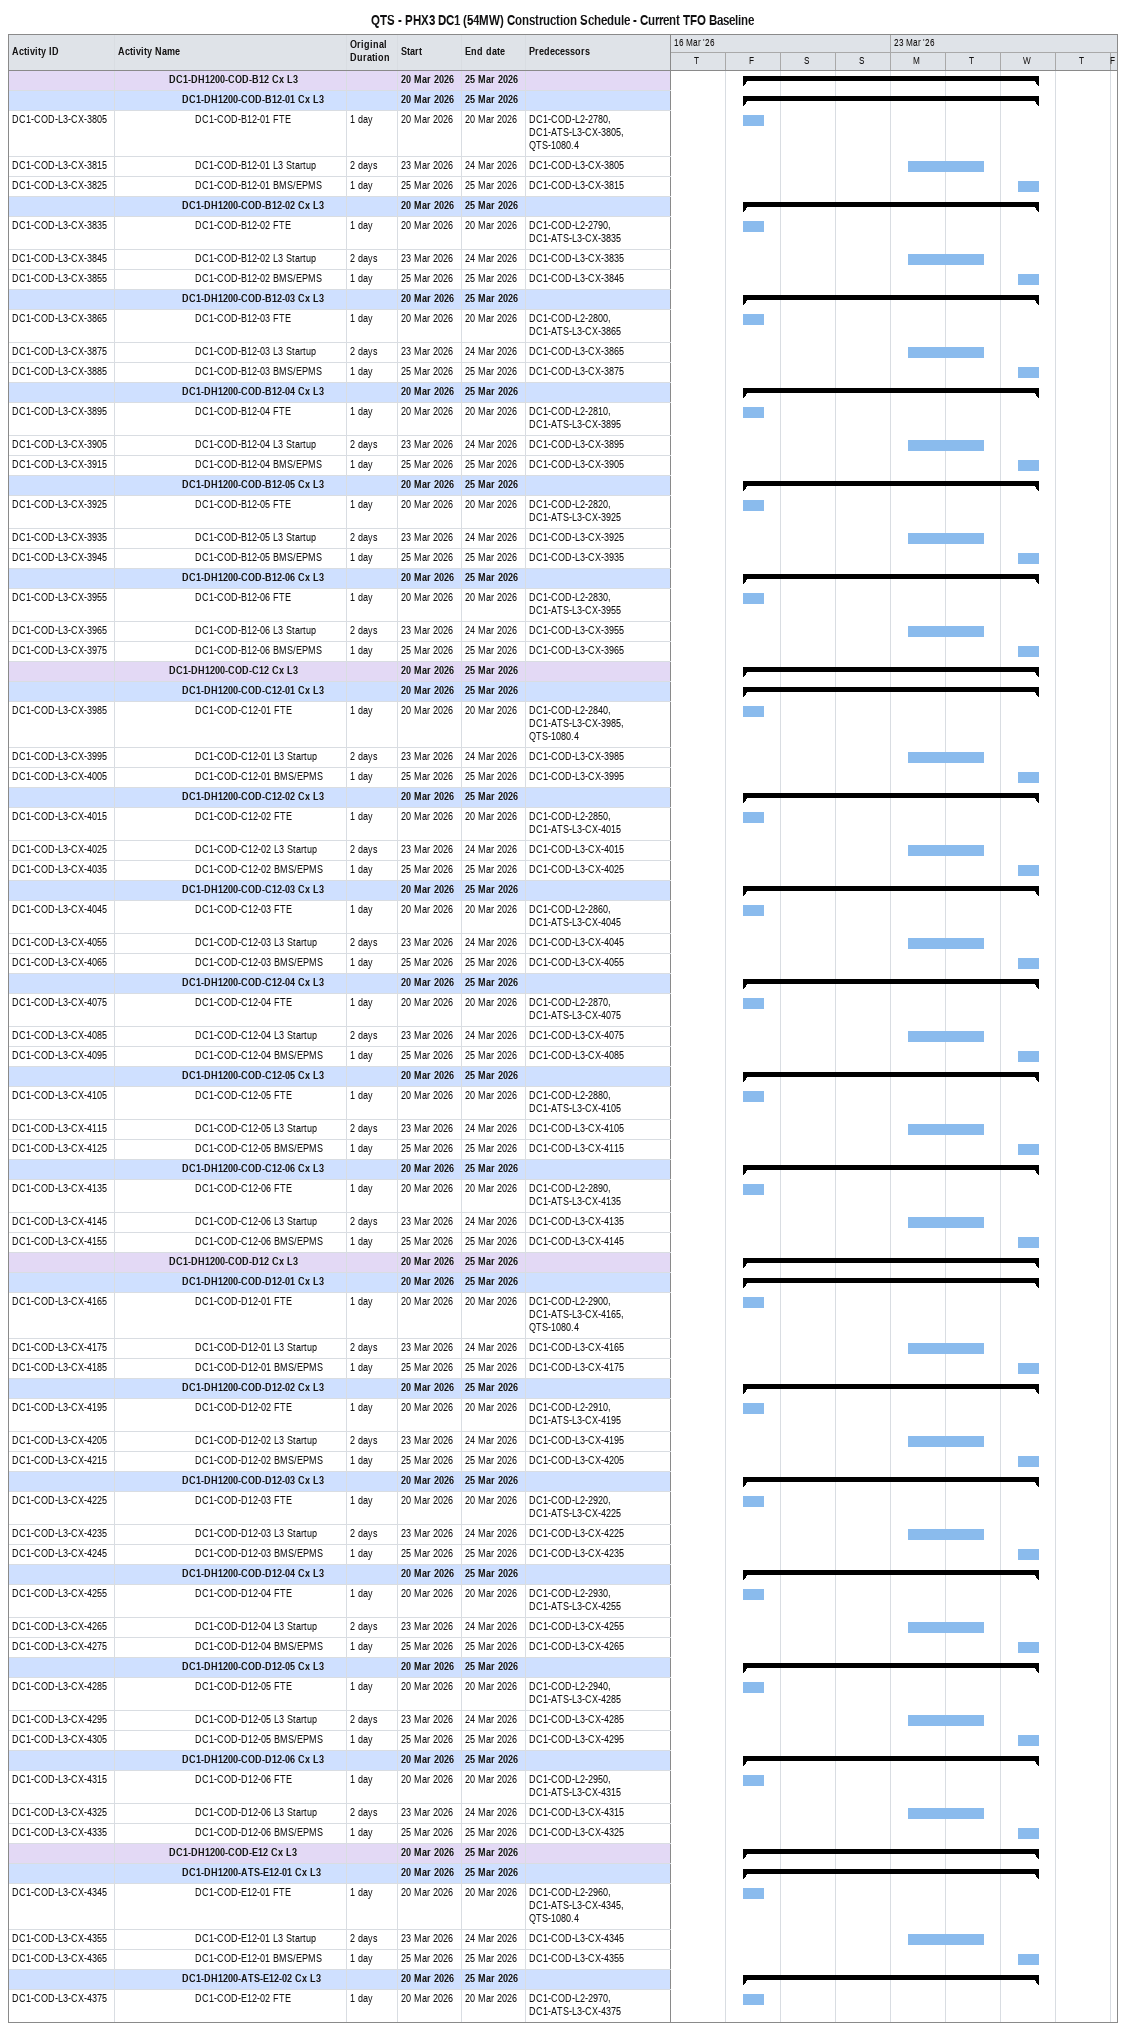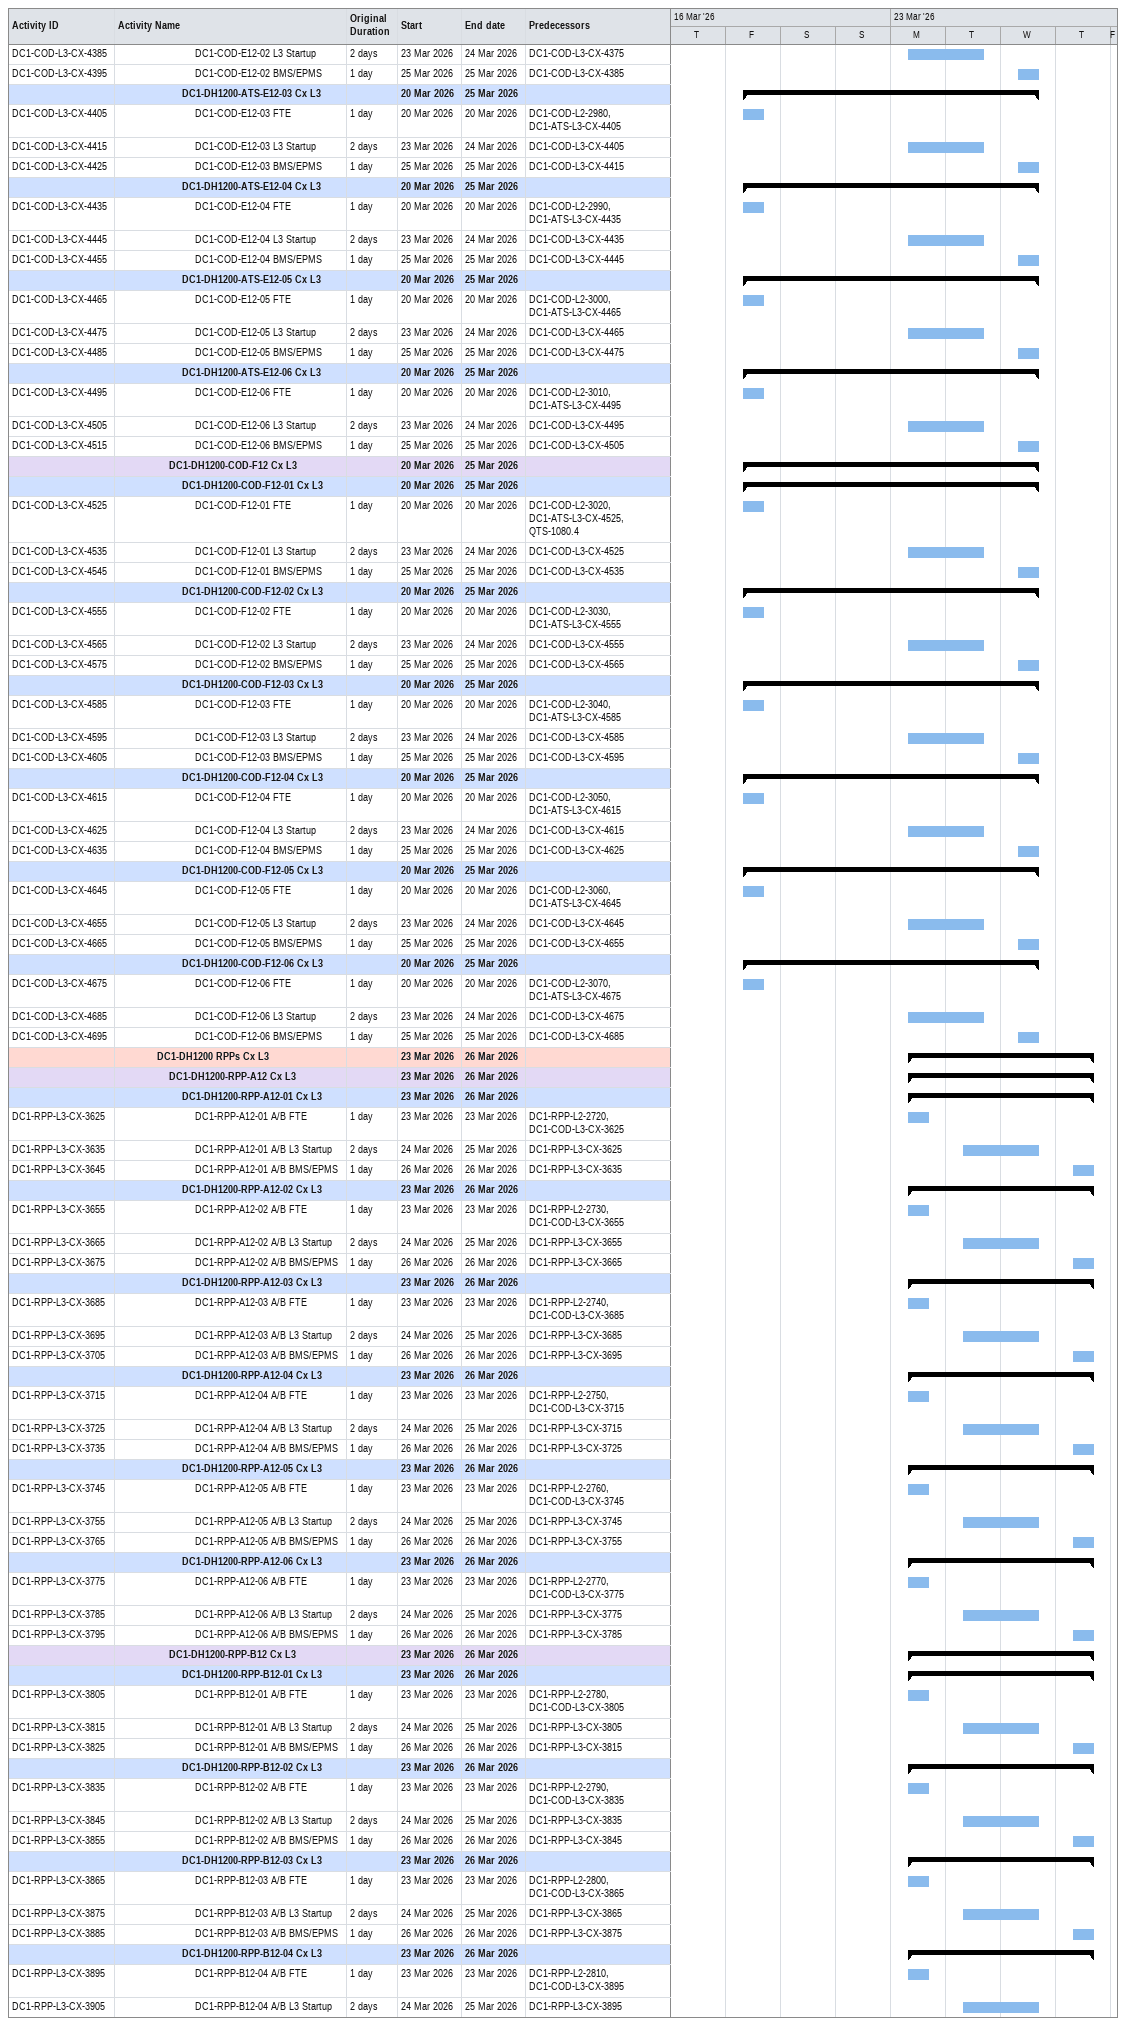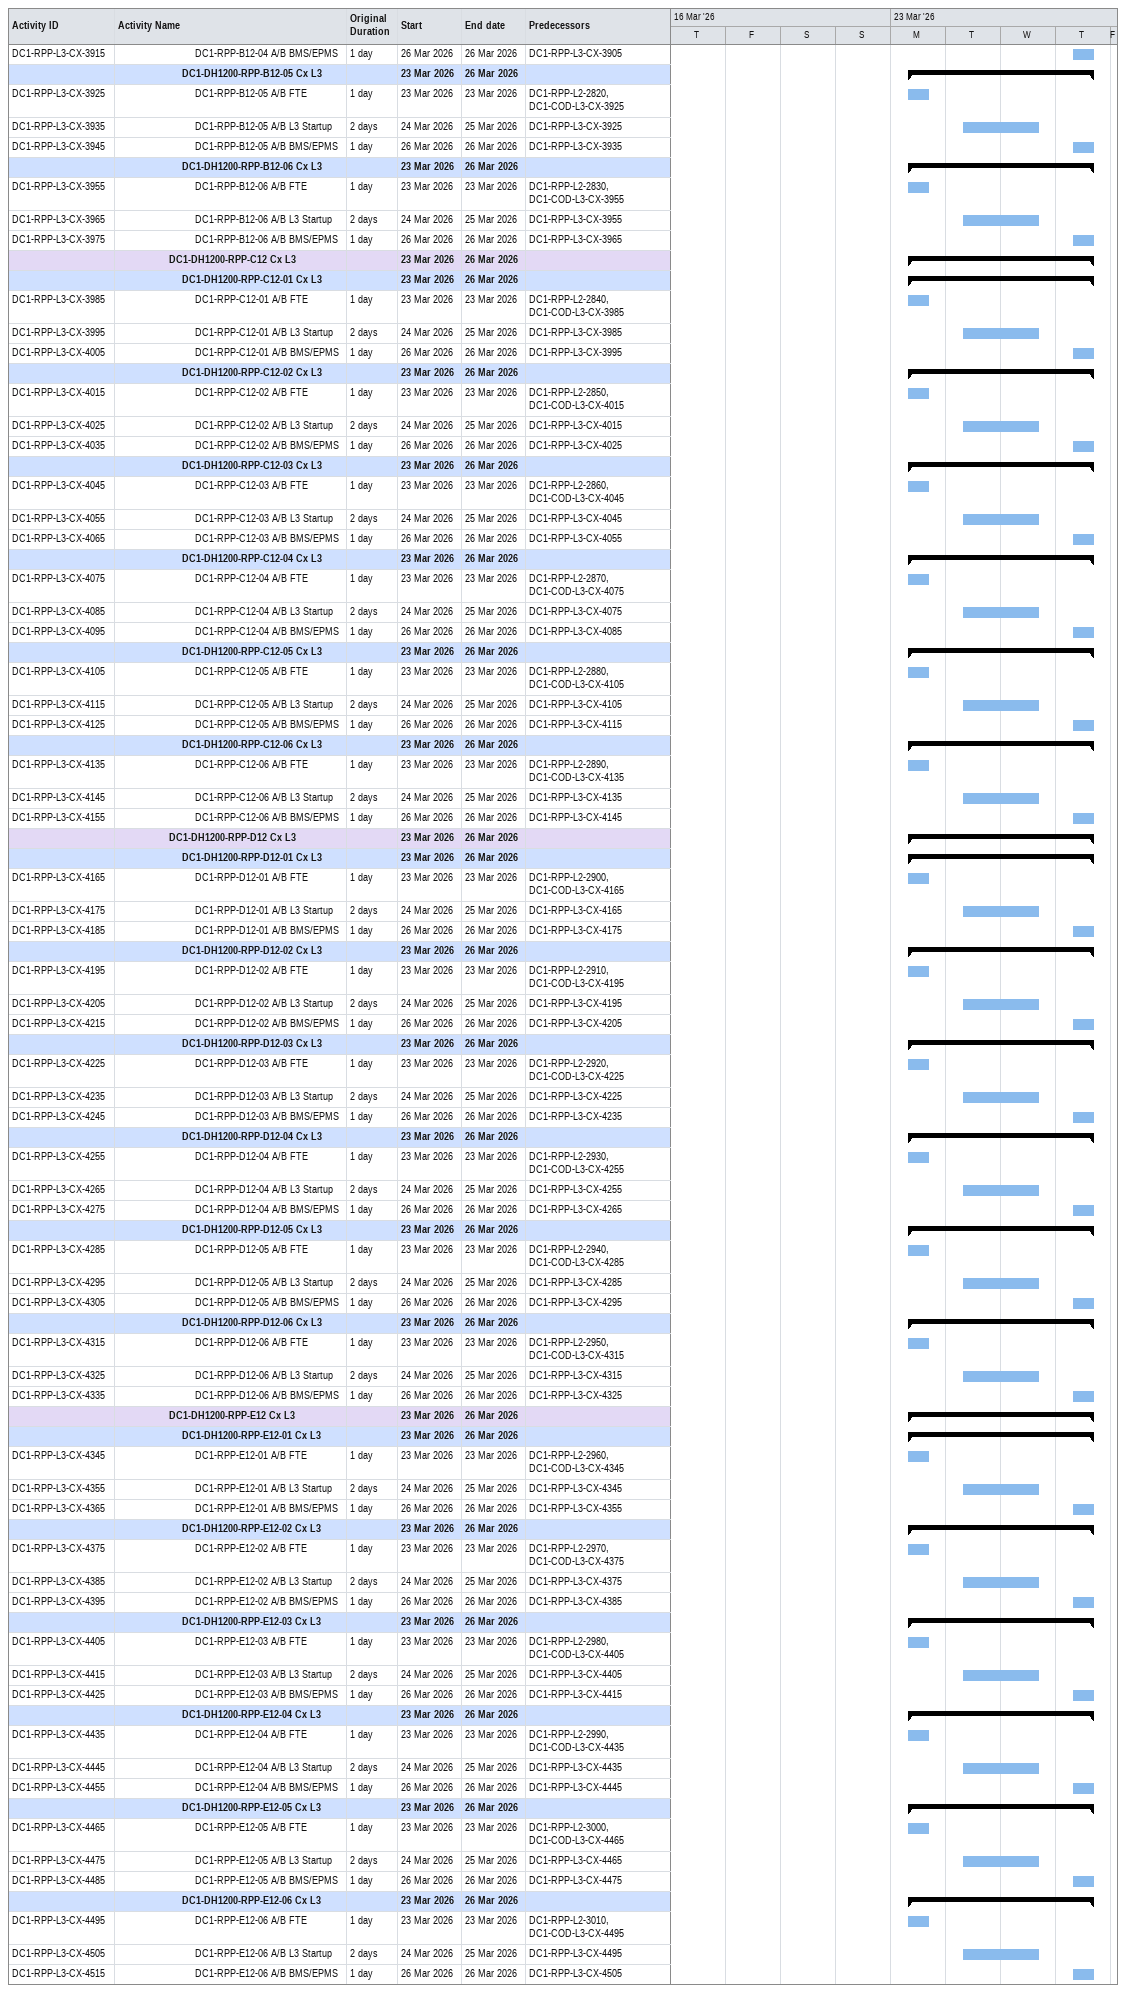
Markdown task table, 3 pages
QTS - PHX3 DC1 (54MW) Construction Schedule - Current TFO Baseline

| ID | Level | Task | Original duration | Start | Finish | Predecessors |
|---|---|---|---|---|---|---|
|  | 5 | **DC1-DH1200-COD-B12 Cx L3** |  | 2026-03-20 | 2026-03-25 |  |
|  | 6 | **DC1-DH1200-COD-B12-01 Cx L3** |  | 2026-03-20 | 2026-03-25 |  |
| DC1-COD-L3-CX-3805 | 7 | DC1-COD-B12-01 FTE | 1d | 2026-03-20 | 2026-03-20 | DC1-COD-L2-2780, DC1-ATS-L3-CX-3805, QTS-1080.4 |
| DC1-COD-L3-CX-3815 | 7 | DC1-COD-B12-01 L3 Startup | 2d | 2026-03-23 | 2026-03-24 | DC1-COD-L3-CX-3805 |
| DC1-COD-L3-CX-3825 | 7 | DC1-COD-B12-01 BMS/EPMS | 1d | 2026-03-25 | 2026-03-25 | DC1-COD-L3-CX-3815 |
|  | 6 | **DC1-DH1200-COD-B12-02 Cx L3** |  | 2026-03-20 | 2026-03-25 |  |
| DC1-COD-L3-CX-3835 | 7 | DC1-COD-B12-02 FTE | 1d | 2026-03-20 | 2026-03-20 | DC1-COD-L2-2790, DC1-ATS-L3-CX-3835 |
| DC1-COD-L3-CX-3845 | 7 | DC1-COD-B12-02 L3 Startup | 2d | 2026-03-23 | 2026-03-24 | DC1-COD-L3-CX-3835 |
| DC1-COD-L3-CX-3855 | 7 | DC1-COD-B12-02 BMS/EPMS | 1d | 2026-03-25 | 2026-03-25 | DC1-COD-L3-CX-3845 |
|  | 6 | **DC1-DH1200-COD-B12-03 Cx L3** |  | 2026-03-20 | 2026-03-25 |  |
| DC1-COD-L3-CX-3865 | 7 | DC1-COD-B12-03 FTE | 1d | 2026-03-20 | 2026-03-20 | DC1-COD-L2-2800, DC1-ATS-L3-CX-3865 |
| DC1-COD-L3-CX-3875 | 7 | DC1-COD-B12-03 L3 Startup | 2d | 2026-03-23 | 2026-03-24 | DC1-COD-L3-CX-3865 |
| DC1-COD-L3-CX-3885 | 7 | DC1-COD-B12-03 BMS/EPMS | 1d | 2026-03-25 | 2026-03-25 | DC1-COD-L3-CX-3875 |
|  | 6 | **DC1-DH1200-COD-B12-04 Cx L3** |  | 2026-03-20 | 2026-03-25 |  |
| DC1-COD-L3-CX-3895 | 7 | DC1-COD-B12-04 FTE | 1d | 2026-03-20 | 2026-03-20 | DC1-COD-L2-2810, DC1-ATS-L3-CX-3895 |
| DC1-COD-L3-CX-3905 | 7 | DC1-COD-B12-04 L3 Startup | 2d | 2026-03-23 | 2026-03-24 | DC1-COD-L3-CX-3895 |
| DC1-COD-L3-CX-3915 | 7 | DC1-COD-B12-04 BMS/EPMS | 1d | 2026-03-25 | 2026-03-25 | DC1-COD-L3-CX-3905 |
|  | 6 | **DC1-DH1200-COD-B12-05 Cx L3** |  | 2026-03-20 | 2026-03-25 |  |
| DC1-COD-L3-CX-3925 | 7 | DC1-COD-B12-05 FTE | 1d | 2026-03-20 | 2026-03-20 | DC1-COD-L2-2820, DC1-ATS-L3-CX-3925 |
| DC1-COD-L3-CX-3935 | 7 | DC1-COD-B12-05 L3 Startup | 2d | 2026-03-23 | 2026-03-24 | DC1-COD-L3-CX-3925 |
| DC1-COD-L3-CX-3945 | 7 | DC1-COD-B12-05 BMS/EPMS | 1d | 2026-03-25 | 2026-03-25 | DC1-COD-L3-CX-3935 |
|  | 6 | **DC1-DH1200-COD-B12-06 Cx L3** |  | 2026-03-20 | 2026-03-25 |  |
| DC1-COD-L3-CX-3955 | 7 | DC1-COD-B12-06 FTE | 1d | 2026-03-20 | 2026-03-20 | DC1-COD-L2-2830, DC1-ATS-L3-CX-3955 |
| DC1-COD-L3-CX-3965 | 7 | DC1-COD-B12-06 L3 Startup | 2d | 2026-03-23 | 2026-03-24 | DC1-COD-L3-CX-3955 |
| DC1-COD-L3-CX-3975 | 7 | DC1-COD-B12-06 BMS/EPMS | 1d | 2026-03-25 | 2026-03-25 | DC1-COD-L3-CX-3965 |
|  | 5 | **DC1-DH1200-COD-C12 Cx L3** |  | 2026-03-20 | 2026-03-25 |  |
|  | 6 | **DC1-DH1200-COD-C12-01 Cx L3** |  | 2026-03-20 | 2026-03-25 |  |
| DC1-COD-L3-CX-3985 | 7 | DC1-COD-C12-01 FTE | 1d | 2026-03-20 | 2026-03-20 | DC1-COD-L2-2840, DC1-ATS-L3-CX-3985, QTS-1080.4 |
| DC1-COD-L3-CX-3995 | 7 | DC1-COD-C12-01 L3 Startup | 2d | 2026-03-23 | 2026-03-24 | DC1-COD-L3-CX-3985 |
| DC1-COD-L3-CX-4005 | 7 | DC1-COD-C12-01 BMS/EPMS | 1d | 2026-03-25 | 2026-03-25 | DC1-COD-L3-CX-3995 |
|  | 6 | **DC1-DH1200-COD-C12-02 Cx L3** |  | 2026-03-20 | 2026-03-25 |  |
| DC1-COD-L3-CX-4015 | 7 | DC1-COD-C12-02 FTE | 1d | 2026-03-20 | 2026-03-20 | DC1-COD-L2-2850, DC1-ATS-L3-CX-4015 |
| DC1-COD-L3-CX-4025 | 7 | DC1-COD-C12-02 L3 Startup | 2d | 2026-03-23 | 2026-03-24 | DC1-COD-L3-CX-4015 |
| DC1-COD-L3-CX-4035 | 7 | DC1-COD-C12-02 BMS/EPMS | 1d | 2026-03-25 | 2026-03-25 | DC1-COD-L3-CX-4025 |
|  | 6 | **DC1-DH1200-COD-C12-03 Cx L3** |  | 2026-03-20 | 2026-03-25 |  |
| DC1-COD-L3-CX-4045 | 7 | DC1-COD-C12-03 FTE | 1d | 2026-03-20 | 2026-03-20 | DC1-COD-L2-2860, DC1-ATS-L3-CX-4045 |
| DC1-COD-L3-CX-4055 | 7 | DC1-COD-C12-03 L3 Startup | 2d | 2026-03-23 | 2026-03-24 | DC1-COD-L3-CX-4045 |
| DC1-COD-L3-CX-4065 | 7 | DC1-COD-C12-03 BMS/EPMS | 1d | 2026-03-25 | 2026-03-25 | DC1-COD-L3-CX-4055 |
|  | 6 | **DC1-DH1200-COD-C12-04 Cx L3** |  | 2026-03-20 | 2026-03-25 |  |
| DC1-COD-L3-CX-4075 | 7 | DC1-COD-C12-04 FTE | 1d | 2026-03-20 | 2026-03-20 | DC1-COD-L2-2870, DC1-ATS-L3-CX-4075 |
| DC1-COD-L3-CX-4085 | 7 | DC1-COD-C12-04 L3 Startup | 2d | 2026-03-23 | 2026-03-24 | DC1-COD-L3-CX-4075 |
| DC1-COD-L3-CX-4095 | 7 | DC1-COD-C12-04 BMS/EPMS | 1d | 2026-03-25 | 2026-03-25 | DC1-COD-L3-CX-4085 |
|  | 6 | **DC1-DH1200-COD-C12-05 Cx L3** |  | 2026-03-20 | 2026-03-25 |  |
| DC1-COD-L3-CX-4105 | 7 | DC1-COD-C12-05 FTE | 1d | 2026-03-20 | 2026-03-20 | DC1-COD-L2-2880, DC1-ATS-L3-CX-4105 |
| DC1-COD-L3-CX-4115 | 7 | DC1-COD-C12-05 L3 Startup | 2d | 2026-03-23 | 2026-03-24 | DC1-COD-L3-CX-4105 |
| DC1-COD-L3-CX-4125 | 7 | DC1-COD-C12-05 BMS/EPMS | 1d | 2026-03-25 | 2026-03-25 | DC1-COD-L3-CX-4115 |
|  | 6 | **DC1-DH1200-COD-C12-06 Cx L3** |  | 2026-03-20 | 2026-03-25 |  |
| DC1-COD-L3-CX-4135 | 7 | DC1-COD-C12-06 FTE | 1d | 2026-03-20 | 2026-03-20 | DC1-COD-L2-2890, DC1-ATS-L3-CX-4135 |
| DC1-COD-L3-CX-4145 | 7 | DC1-COD-C12-06 L3 Startup | 2d | 2026-03-23 | 2026-03-24 | DC1-COD-L3-CX-4135 |
| DC1-COD-L3-CX-4155 | 7 | DC1-COD-C12-06 BMS/EPMS | 1d | 2026-03-25 | 2026-03-25 | DC1-COD-L3-CX-4145 |
|  | 5 | **DC1-DH1200-COD-D12 Cx L3** |  | 2026-03-20 | 2026-03-25 |  |
|  | 6 | **DC1-DH1200-COD-D12-01 Cx L3** |  | 2026-03-20 | 2026-03-25 |  |
| DC1-COD-L3-CX-4165 | 7 | DC1-COD-D12-01 FTE | 1d | 2026-03-20 | 2026-03-20 | DC1-COD-L2-2900, DC1-ATS-L3-CX-4165, QTS-1080.4 |
| DC1-COD-L3-CX-4175 | 7 | DC1-COD-D12-01 L3 Startup | 2d | 2026-03-23 | 2026-03-24 | DC1-COD-L3-CX-4165 |
| DC1-COD-L3-CX-4185 | 7 | DC1-COD-D12-01 BMS/EPMS | 1d | 2026-03-25 | 2026-03-25 | DC1-COD-L3-CX-4175 |
|  | 6 | **DC1-DH1200-COD-D12-02 Cx L3** |  | 2026-03-20 | 2026-03-25 |  |
| DC1-COD-L3-CX-4195 | 7 | DC1-COD-D12-02 FTE | 1d | 2026-03-20 | 2026-03-20 | DC1-COD-L2-2910, DC1-ATS-L3-CX-4195 |
| DC1-COD-L3-CX-4205 | 7 | DC1-COD-D12-02 L3 Startup | 2d | 2026-03-23 | 2026-03-24 | DC1-COD-L3-CX-4195 |
| DC1-COD-L3-CX-4215 | 7 | DC1-COD-D12-02 BMS/EPMS | 1d | 2026-03-25 | 2026-03-25 | DC1-COD-L3-CX-4205 |
|  | 6 | **DC1-DH1200-COD-D12-03 Cx L3** |  | 2026-03-20 | 2026-03-25 |  |
| DC1-COD-L3-CX-4225 | 7 | DC1-COD-D12-03 FTE | 1d | 2026-03-20 | 2026-03-20 | DC1-COD-L2-2920, DC1-ATS-L3-CX-4225 |
| DC1-COD-L3-CX-4235 | 7 | DC1-COD-D12-03 L3 Startup | 2d | 2026-03-23 | 2026-03-24 | DC1-COD-L3-CX-4225 |
| DC1-COD-L3-CX-4245 | 7 | DC1-COD-D12-03 BMS/EPMS | 1d | 2026-03-25 | 2026-03-25 | DC1-COD-L3-CX-4235 |
|  | 6 | **DC1-DH1200-COD-D12-04 Cx L3** |  | 2026-03-20 | 2026-03-25 |  |
| DC1-COD-L3-CX-4255 | 7 | DC1-COD-D12-04 FTE | 1d | 2026-03-20 | 2026-03-20 | DC1-COD-L2-2930, DC1-ATS-L3-CX-4255 |
| DC1-COD-L3-CX-4265 | 7 | DC1-COD-D12-04 L3 Startup | 2d | 2026-03-23 | 2026-03-24 | DC1-COD-L3-CX-4255 |
| DC1-COD-L3-CX-4275 | 7 | DC1-COD-D12-04 BMS/EPMS | 1d | 2026-03-25 | 2026-03-25 | DC1-COD-L3-CX-4265 |
|  | 6 | **DC1-DH1200-COD-D12-05 Cx L3** |  | 2026-03-20 | 2026-03-25 |  |
| DC1-COD-L3-CX-4285 | 7 | DC1-COD-D12-05 FTE | 1d | 2026-03-20 | 2026-03-20 | DC1-COD-L2-2940, DC1-ATS-L3-CX-4285 |
| DC1-COD-L3-CX-4295 | 7 | DC1-COD-D12-05 L3 Startup | 2d | 2026-03-23 | 2026-03-24 | DC1-COD-L3-CX-4285 |
| DC1-COD-L3-CX-4305 | 7 | DC1-COD-D12-05 BMS/EPMS | 1d | 2026-03-25 | 2026-03-25 | DC1-COD-L3-CX-4295 |
|  | 6 | **DC1-DH1200-COD-D12-06 Cx L3** |  | 2026-03-20 | 2026-03-25 |  |
| DC1-COD-L3-CX-4315 | 7 | DC1-COD-D12-06 FTE | 1d | 2026-03-20 | 2026-03-20 | DC1-COD-L2-2950, DC1-ATS-L3-CX-4315 |
| DC1-COD-L3-CX-4325 | 7 | DC1-COD-D12-06 L3 Startup | 2d | 2026-03-23 | 2026-03-24 | DC1-COD-L3-CX-4315 |
| DC1-COD-L3-CX-4335 | 7 | DC1-COD-D12-06 BMS/EPMS | 1d | 2026-03-25 | 2026-03-25 | DC1-COD-L3-CX-4325 |
|  | 5 | **DC1-DH1200-COD-E12 Cx L3** |  | 2026-03-20 | 2026-03-25 |  |
|  | 6 | **DC1-DH1200-ATS-E12-01 Cx L3** |  | 2026-03-20 | 2026-03-25 |  |
| DC1-COD-L3-CX-4345 | 7 | DC1-COD-E12-01 FTE | 1d | 2026-03-20 | 2026-03-20 | DC1-COD-L2-2960, DC1-ATS-L3-CX-4345, QTS-1080.4 |
| DC1-COD-L3-CX-4355 | 7 | DC1-COD-E12-01 L3 Startup | 2d | 2026-03-23 | 2026-03-24 | DC1-COD-L3-CX-4345 |
| DC1-COD-L3-CX-4365 | 7 | DC1-COD-E12-01 BMS/EPMS | 1d | 2026-03-25 | 2026-03-25 | DC1-COD-L3-CX-4355 |
|  | 6 | **DC1-DH1200-ATS-E12-02 Cx L3** |  | 2026-03-20 | 2026-03-25 |  |
| DC1-COD-L3-CX-4375 | 7 | DC1-COD-E12-02 FTE | 1d | 2026-03-20 | 2026-03-20 | DC1-COD-L2-2970, DC1-ATS-L3-CX-4375 |
| DC1-COD-L3-CX-4385 | 7 | DC1-COD-E12-02 L3 Startup | 2d | 2026-03-23 | 2026-03-24 | DC1-COD-L3-CX-4375 |
| DC1-COD-L3-CX-4395 | 7 | DC1-COD-E12-02 BMS/EPMS | 1d | 2026-03-25 | 2026-03-25 | DC1-COD-L3-CX-4385 |
|  | 6 | **DC1-DH1200-ATS-E12-03 Cx L3** |  | 2026-03-20 | 2026-03-25 |  |
| DC1-COD-L3-CX-4405 | 7 | DC1-COD-E12-03 FTE | 1d | 2026-03-20 | 2026-03-20 | DC1-COD-L2-2980, DC1-ATS-L3-CX-4405 |
| DC1-COD-L3-CX-4415 | 7 | DC1-COD-E12-03 L3 Startup | 2d | 2026-03-23 | 2026-03-24 | DC1-COD-L3-CX-4405 |
| DC1-COD-L3-CX-4425 | 7 | DC1-COD-E12-03 BMS/EPMS | 1d | 2026-03-25 | 2026-03-25 | DC1-COD-L3-CX-4415 |
|  | 6 | **DC1-DH1200-ATS-E12-04 Cx L3** |  | 2026-03-20 | 2026-03-25 |  |
| DC1-COD-L3-CX-4435 | 7 | DC1-COD-E12-04 FTE | 1d | 2026-03-20 | 2026-03-20 | DC1-COD-L2-2990, DC1-ATS-L3-CX-4435 |
| DC1-COD-L3-CX-4445 | 7 | DC1-COD-E12-04 L3 Startup | 2d | 2026-03-23 | 2026-03-24 | DC1-COD-L3-CX-4435 |
| DC1-COD-L3-CX-4455 | 7 | DC1-COD-E12-04 BMS/EPMS | 1d | 2026-03-25 | 2026-03-25 | DC1-COD-L3-CX-4445 |
|  | 6 | **DC1-DH1200-ATS-E12-05 Cx L3** |  | 2026-03-20 | 2026-03-25 |  |
| DC1-COD-L3-CX-4465 | 7 | DC1-COD-E12-05 FTE | 1d | 2026-03-20 | 2026-03-20 | DC1-COD-L2-3000, DC1-ATS-L3-CX-4465 |
| DC1-COD-L3-CX-4475 | 7 | DC1-COD-E12-05 L3 Startup | 2d | 2026-03-23 | 2026-03-24 | DC1-COD-L3-CX-4465 |
| DC1-COD-L3-CX-4485 | 7 | DC1-COD-E12-05 BMS/EPMS | 1d | 2026-03-25 | 2026-03-25 | DC1-COD-L3-CX-4475 |
|  | 6 | **DC1-DH1200-ATS-E12-06 Cx L3** |  | 2026-03-20 | 2026-03-25 |  |
| DC1-COD-L3-CX-4495 | 7 | DC1-COD-E12-06 FTE | 1d | 2026-03-20 | 2026-03-20 | DC1-COD-L2-3010, DC1-ATS-L3-CX-4495 |
| DC1-COD-L3-CX-4505 | 7 | DC1-COD-E12-06 L3 Startup | 2d | 2026-03-23 | 2026-03-24 | DC1-COD-L3-CX-4495 |
| DC1-COD-L3-CX-4515 | 7 | DC1-COD-E12-06 BMS/EPMS | 1d | 2026-03-25 | 2026-03-25 | DC1-COD-L3-CX-4505 |
|  | 5 | **DC1-DH1200-COD-F12 Cx L3** |  | 2026-03-20 | 2026-03-25 |  |
|  | 6 | **DC1-DH1200-COD-F12-01 Cx L3** |  | 2026-03-20 | 2026-03-25 |  |
| DC1-COD-L3-CX-4525 | 7 | DC1-COD-F12-01 FTE | 1d | 2026-03-20 | 2026-03-20 | DC1-COD-L2-3020, DC1-ATS-L3-CX-4525, QTS-1080.4 |
| DC1-COD-L3-CX-4535 | 7 | DC1-COD-F12-01 L3 Startup | 2d | 2026-03-23 | 2026-03-24 | DC1-COD-L3-CX-4525 |
| DC1-COD-L3-CX-4545 | 7 | DC1-COD-F12-01 BMS/EPMS | 1d | 2026-03-25 | 2026-03-25 | DC1-COD-L3-CX-4535 |
|  | 6 | **DC1-DH1200-COD-F12-02 Cx L3** |  | 2026-03-20 | 2026-03-25 |  |
| DC1-COD-L3-CX-4555 | 7 | DC1-COD-F12-02 FTE | 1d | 2026-03-20 | 2026-03-20 | DC1-COD-L2-3030, DC1-ATS-L3-CX-4555 |
| DC1-COD-L3-CX-4565 | 7 | DC1-COD-F12-02 L3 Startup | 2d | 2026-03-23 | 2026-03-24 | DC1-COD-L3-CX-4555 |
| DC1-COD-L3-CX-4575 | 7 | DC1-COD-F12-02 BMS/EPMS | 1d | 2026-03-25 | 2026-03-25 | DC1-COD-L3-CX-4565 |
|  | 6 | **DC1-DH1200-COD-F12-03 Cx L3** |  | 2026-03-20 | 2026-03-25 |  |
| DC1-COD-L3-CX-4585 | 7 | DC1-COD-F12-03 FTE | 1d | 2026-03-20 | 2026-03-20 | DC1-COD-L2-3040, DC1-ATS-L3-CX-4585 |
| DC1-COD-L3-CX-4595 | 7 | DC1-COD-F12-03 L3 Startup | 2d | 2026-03-23 | 2026-03-24 | DC1-COD-L3-CX-4585 |
| DC1-COD-L3-CX-4605 | 7 | DC1-COD-F12-03 BMS/EPMS | 1d | 2026-03-25 | 2026-03-25 | DC1-COD-L3-CX-4595 |
|  | 6 | **DC1-DH1200-COD-F12-04 Cx L3** |  | 2026-03-20 | 2026-03-25 |  |
| DC1-COD-L3-CX-4615 | 7 | DC1-COD-F12-04 FTE | 1d | 2026-03-20 | 2026-03-20 | DC1-COD-L2-3050, DC1-ATS-L3-CX-4615 |
| DC1-COD-L3-CX-4625 | 7 | DC1-COD-F12-04 L3 Startup | 2d | 2026-03-23 | 2026-03-24 | DC1-COD-L3-CX-4615 |
| DC1-COD-L3-CX-4635 | 7 | DC1-COD-F12-04 BMS/EPMS | 1d | 2026-03-25 | 2026-03-25 | DC1-COD-L3-CX-4625 |
|  | 6 | **DC1-DH1200-COD-F12-05 Cx L3** |  | 2026-03-20 | 2026-03-25 |  |
| DC1-COD-L3-CX-4645 | 7 | DC1-COD-F12-05 FTE | 1d | 2026-03-20 | 2026-03-20 | DC1-COD-L2-3060, DC1-ATS-L3-CX-4645 |
| DC1-COD-L3-CX-4655 | 7 | DC1-COD-F12-05 L3 Startup | 2d | 2026-03-23 | 2026-03-24 | DC1-COD-L3-CX-4645 |
| DC1-COD-L3-CX-4665 | 7 | DC1-COD-F12-05 BMS/EPMS | 1d | 2026-03-25 | 2026-03-25 | DC1-COD-L3-CX-4655 |
|  | 6 | **DC1-DH1200-COD-F12-06 Cx L3** |  | 2026-03-20 | 2026-03-25 |  |
| DC1-COD-L3-CX-4675 | 7 | DC1-COD-F12-06 FTE | 1d | 2026-03-20 | 2026-03-20 | DC1-COD-L2-3070, DC1-ATS-L3-CX-4675 |
| DC1-COD-L3-CX-4685 | 7 | DC1-COD-F12-06 L3 Startup | 2d | 2026-03-23 | 2026-03-24 | DC1-COD-L3-CX-4675 |
| DC1-COD-L3-CX-4695 | 7 | DC1-COD-F12-06 BMS/EPMS | 1d | 2026-03-25 | 2026-03-25 | DC1-COD-L3-CX-4685 |
|  | 4 | **DC1-DH1200 RPPs Cx L3** |  | 2026-03-23 | 2026-03-26 |  |
|  | 5 | **DC1-DH1200-RPP-A12 Cx L3** |  | 2026-03-23 | 2026-03-26 |  |
|  | 6 | **DC1-DH1200-RPP-A12-01 Cx L3** |  | 2026-03-23 | 2026-03-26 |  |
| DC1-RPP-L3-CX-3625 | 7 | DC1-RPP-A12-01 A/B FTE | 1d | 2026-03-23 | 2026-03-23 | DC1-RPP-L2-2720, DC1-COD-L3-CX-3625 |
| DC1-RPP-L3-CX-3635 | 7 | DC1-RPP-A12-01 A/B L3 Startup | 2d | 2026-03-24 | 2026-03-25 | DC1-RPP-L3-CX-3625 |
| DC1-RPP-L3-CX-3645 | 7 | DC1-RPP-A12-01 A/B BMS/EPMS | 1d | 2026-03-26 | 2026-03-26 | DC1-RPP-L3-CX-3635 |
|  | 6 | **DC1-DH1200-RPP-A12-02 Cx L3** |  | 2026-03-23 | 2026-03-26 |  |
| DC1-RPP-L3-CX-3655 | 7 | DC1-RPP-A12-02 A/B FTE | 1d | 2026-03-23 | 2026-03-23 | DC1-RPP-L2-2730, DC1-COD-L3-CX-3655 |
| DC1-RPP-L3-CX-3665 | 7 | DC1-RPP-A12-02 A/B L3 Startup | 2d | 2026-03-24 | 2026-03-25 | DC1-RPP-L3-CX-3655 |
| DC1-RPP-L3-CX-3675 | 7 | DC1-RPP-A12-02 A/B BMS/EPMS | 1d | 2026-03-26 | 2026-03-26 | DC1-RPP-L3-CX-3665 |
|  | 6 | **DC1-DH1200-RPP-A12-03 Cx L3** |  | 2026-03-23 | 2026-03-26 |  |
| DC1-RPP-L3-CX-3685 | 7 | DC1-RPP-A12-03 A/B FTE | 1d | 2026-03-23 | 2026-03-23 | DC1-RPP-L2-2740, DC1-COD-L3-CX-3685 |
| DC1-RPP-L3-CX-3695 | 7 | DC1-RPP-A12-03 A/B L3 Startup | 2d | 2026-03-24 | 2026-03-25 | DC1-RPP-L3-CX-3685 |
| DC1-RPP-L3-CX-3705 | 7 | DC1-RPP-A12-03 A/B BMS/EPMS | 1d | 2026-03-26 | 2026-03-26 | DC1-RPP-L3-CX-3695 |
|  | 6 | **DC1-DH1200-RPP-A12-04 Cx L3** |  | 2026-03-23 | 2026-03-26 |  |
| DC1-RPP-L3-CX-3715 | 7 | DC1-RPP-A12-04 A/B FTE | 1d | 2026-03-23 | 2026-03-23 | DC1-RPP-L2-2750, DC1-COD-L3-CX-3715 |
| DC1-RPP-L3-CX-3725 | 7 | DC1-RPP-A12-04 A/B L3 Startup | 2d | 2026-03-24 | 2026-03-25 | DC1-RPP-L3-CX-3715 |
| DC1-RPP-L3-CX-3735 | 7 | DC1-RPP-A12-04 A/B BMS/EPMS | 1d | 2026-03-26 | 2026-03-26 | DC1-RPP-L3-CX-3725 |
|  | 6 | **DC1-DH1200-RPP-A12-05 Cx L3** |  | 2026-03-23 | 2026-03-26 |  |
| DC1-RPP-L3-CX-3745 | 7 | DC1-RPP-A12-05 A/B FTE | 1d | 2026-03-23 | 2026-03-23 | DC1-RPP-L2-2760, DC1-COD-L3-CX-3745 |
| DC1-RPP-L3-CX-3755 | 7 | DC1-RPP-A12-05 A/B L3 Startup | 2d | 2026-03-24 | 2026-03-25 | DC1-RPP-L3-CX-3745 |
| DC1-RPP-L3-CX-3765 | 7 | DC1-RPP-A12-05 A/B BMS/EPMS | 1d | 2026-03-26 | 2026-03-26 | DC1-RPP-L3-CX-3755 |
|  | 6 | **DC1-DH1200-RPP-A12-06 Cx L3** |  | 2026-03-23 | 2026-03-26 |  |
| DC1-RPP-L3-CX-3775 | 7 | DC1-RPP-A12-06 A/B FTE | 1d | 2026-03-23 | 2026-03-23 | DC1-RPP-L2-2770, DC1-COD-L3-CX-3775 |
| DC1-RPP-L3-CX-3785 | 7 | DC1-RPP-A12-06 A/B L3 Startup | 2d | 2026-03-24 | 2026-03-25 | DC1-RPP-L3-CX-3775 |
| DC1-RPP-L3-CX-3795 | 7 | DC1-RPP-A12-06 A/B BMS/EPMS | 1d | 2026-03-26 | 2026-03-26 | DC1-RPP-L3-CX-3785 |
|  | 5 | **DC1-DH1200-RPP-B12 Cx L3** |  | 2026-03-23 | 2026-03-26 |  |
|  | 6 | **DC1-DH1200-RPP-B12-01 Cx L3** |  | 2026-03-23 | 2026-03-26 |  |
| DC1-RPP-L3-CX-3805 | 7 | DC1-RPP-B12-01 A/B FTE | 1d | 2026-03-23 | 2026-03-23 | DC1-RPP-L2-2780, DC1-COD-L3-CX-3805 |
| DC1-RPP-L3-CX-3815 | 7 | DC1-RPP-B12-01 A/B L3 Startup | 2d | 2026-03-24 | 2026-03-25 | DC1-RPP-L3-CX-3805 |
| DC1-RPP-L3-CX-3825 | 7 | DC1-RPP-B12-01 A/B BMS/EPMS | 1d | 2026-03-26 | 2026-03-26 | DC1-RPP-L3-CX-3815 |
|  | 6 | **DC1-DH1200-RPP-B12-02 Cx L3** |  | 2026-03-23 | 2026-03-26 |  |
| DC1-RPP-L3-CX-3835 | 7 | DC1-RPP-B12-02 A/B FTE | 1d | 2026-03-23 | 2026-03-23 | DC1-RPP-L2-2790, DC1-COD-L3-CX-3835 |
| DC1-RPP-L3-CX-3845 | 7 | DC1-RPP-B12-02 A/B L3 Startup | 2d | 2026-03-24 | 2026-03-25 | DC1-RPP-L3-CX-3835 |
| DC1-RPP-L3-CX-3855 | 7 | DC1-RPP-B12-02 A/B BMS/EPMS | 1d | 2026-03-26 | 2026-03-26 | DC1-RPP-L3-CX-3845 |
|  | 6 | **DC1-DH1200-RPP-B12-03 Cx L3** |  | 2026-03-23 | 2026-03-26 |  |
| DC1-RPP-L3-CX-3865 | 7 | DC1-RPP-B12-03 A/B FTE | 1d | 2026-03-23 | 2026-03-23 | DC1-RPP-L2-2800, DC1-COD-L3-CX-3865 |
| DC1-RPP-L3-CX-3875 | 7 | DC1-RPP-B12-03 A/B L3 Startup | 2d | 2026-03-24 | 2026-03-25 | DC1-RPP-L3-CX-3865 |
| DC1-RPP-L3-CX-3885 | 7 | DC1-RPP-B12-03 A/B BMS/EPMS | 1d | 2026-03-26 | 2026-03-26 | DC1-RPP-L3-CX-3875 |
|  | 6 | **DC1-DH1200-RPP-B12-04 Cx L3** |  | 2026-03-23 | 2026-03-26 |  |
| DC1-RPP-L3-CX-3895 | 7 | DC1-RPP-B12-04 A/B FTE | 1d | 2026-03-23 | 2026-03-23 | DC1-RPP-L2-2810, DC1-COD-L3-CX-3895 |
| DC1-RPP-L3-CX-3905 | 7 | DC1-RPP-B12-04 A/B L3 Startup | 2d | 2026-03-24 | 2026-03-25 | DC1-RPP-L3-CX-3895 |
| DC1-RPP-L3-CX-3915 | 7 | DC1-RPP-B12-04 A/B BMS/EPMS | 1d | 2026-03-26 | 2026-03-26 | DC1-RPP-L3-CX-3905 |
|  | 6 | **DC1-DH1200-RPP-B12-05 Cx L3** |  | 2026-03-23 | 2026-03-26 |  |
| DC1-RPP-L3-CX-3925 | 7 | DC1-RPP-B12-05 A/B FTE | 1d | 2026-03-23 | 2026-03-23 | DC1-RPP-L2-2820, DC1-COD-L3-CX-3925 |
| DC1-RPP-L3-CX-3935 | 7 | DC1-RPP-B12-05 A/B L3 Startup | 2d | 2026-03-24 | 2026-03-25 | DC1-RPP-L3-CX-3925 |
| DC1-RPP-L3-CX-3945 | 7 | DC1-RPP-B12-05 A/B BMS/EPMS | 1d | 2026-03-26 | 2026-03-26 | DC1-RPP-L3-CX-3935 |
|  | 6 | **DC1-DH1200-RPP-B12-06 Cx L3** |  | 2026-03-23 | 2026-03-26 |  |
| DC1-RPP-L3-CX-3955 | 7 | DC1-RPP-B12-06 A/B FTE | 1d | 2026-03-23 | 2026-03-23 | DC1-RPP-L2-2830, DC1-COD-L3-CX-3955 |
| DC1-RPP-L3-CX-3965 | 7 | DC1-RPP-B12-06 A/B L3 Startup | 2d | 2026-03-24 | 2026-03-25 | DC1-RPP-L3-CX-3955 |
| DC1-RPP-L3-CX-3975 | 7 | DC1-RPP-B12-06 A/B BMS/EPMS | 1d | 2026-03-26 | 2026-03-26 | DC1-RPP-L3-CX-3965 |
|  | 5 | **DC1-DH1200-RPP-C12 Cx L3** |  | 2026-03-23 | 2026-03-26 |  |
|  | 6 | **DC1-DH1200-RPP-C12-01 Cx L3** |  | 2026-03-23 | 2026-03-26 |  |
| DC1-RPP-L3-CX-3985 | 7 | DC1-RPP-C12-01 A/B FTE | 1d | 2026-03-23 | 2026-03-23 | DC1-RPP-L2-2840, DC1-COD-L3-CX-3985 |
| DC1-RPP-L3-CX-3995 | 7 | DC1-RPP-C12-01 A/B L3 Startup | 2d | 2026-03-24 | 2026-03-25 | DC1-RPP-L3-CX-3985 |
| DC1-RPP-L3-CX-4005 | 7 | DC1-RPP-C12-01 A/B BMS/EPMS | 1d | 2026-03-26 | 2026-03-26 | DC1-RPP-L3-CX-3995 |
|  | 6 | **DC1-DH1200-RPP-C12-02 Cx L3** |  | 2026-03-23 | 2026-03-26 |  |
| DC1-RPP-L3-CX-4015 | 7 | DC1-RPP-C12-02 A/B FTE | 1d | 2026-03-23 | 2026-03-23 | DC1-RPP-L2-2850, DC1-COD-L3-CX-4015 |
| DC1-RPP-L3-CX-4025 | 7 | DC1-RPP-C12-02 A/B L3 Startup | 2d | 2026-03-24 | 2026-03-25 | DC1-RPP-L3-CX-4015 |
| DC1-RPP-L3-CX-4035 | 7 | DC1-RPP-C12-02 A/B BMS/EPMS | 1d | 2026-03-26 | 2026-03-26 | DC1-RPP-L3-CX-4025 |
|  | 6 | **DC1-DH1200-RPP-C12-03 Cx L3** |  | 2026-03-23 | 2026-03-26 |  |
| DC1-RPP-L3-CX-4045 | 7 | DC1-RPP-C12-03 A/B FTE | 1d | 2026-03-23 | 2026-03-23 | DC1-RPP-L2-2860, DC1-COD-L3-CX-4045 |
| DC1-RPP-L3-CX-4055 | 7 | DC1-RPP-C12-03 A/B L3 Startup | 2d | 2026-03-24 | 2026-03-25 | DC1-RPP-L3-CX-4045 |
| DC1-RPP-L3-CX-4065 | 7 | DC1-RPP-C12-03 A/B BMS/EPMS | 1d | 2026-03-26 | 2026-03-26 | DC1-RPP-L3-CX-4055 |
|  | 6 | **DC1-DH1200-RPP-C12-04 Cx L3** |  | 2026-03-23 | 2026-03-26 |  |
| DC1-RPP-L3-CX-4075 | 7 | DC1-RPP-C12-04 A/B FTE | 1d | 2026-03-23 | 2026-03-23 | DC1-RPP-L2-2870, DC1-COD-L3-CX-4075 |
| DC1-RPP-L3-CX-4085 | 7 | DC1-RPP-C12-04 A/B L3 Startup | 2d | 2026-03-24 | 2026-03-25 | DC1-RPP-L3-CX-4075 |
| DC1-RPP-L3-CX-4095 | 7 | DC1-RPP-C12-04 A/B BMS/EPMS | 1d | 2026-03-26 | 2026-03-26 | DC1-RPP-L3-CX-4085 |
|  | 6 | **DC1-DH1200-RPP-C12-05 Cx L3** |  | 2026-03-23 | 2026-03-26 |  |
| DC1-RPP-L3-CX-4105 | 7 | DC1-RPP-C12-05 A/B FTE | 1d | 2026-03-23 | 2026-03-23 | DC1-RPP-L2-2880, DC1-COD-L3-CX-4105 |
| DC1-RPP-L3-CX-4115 | 7 | DC1-RPP-C12-05 A/B L3 Startup | 2d | 2026-03-24 | 2026-03-25 | DC1-RPP-L3-CX-4105 |
| DC1-RPP-L3-CX-4125 | 7 | DC1-RPP-C12-05 A/B BMS/EPMS | 1d | 2026-03-26 | 2026-03-26 | DC1-RPP-L3-CX-4115 |
|  | 6 | **DC1-DH1200-RPP-C12-06 Cx L3** |  | 2026-03-23 | 2026-03-26 |  |
| DC1-RPP-L3-CX-4135 | 7 | DC1-RPP-C12-06 A/B FTE | 1d | 2026-03-23 | 2026-03-23 | DC1-RPP-L2-2890, DC1-COD-L3-CX-4135 |
| DC1-RPP-L3-CX-4145 | 7 | DC1-RPP-C12-06 A/B L3 Startup | 2d | 2026-03-24 | 2026-03-25 | DC1-RPP-L3-CX-4135 |
| DC1-RPP-L3-CX-4155 | 7 | DC1-RPP-C12-06 A/B BMS/EPMS | 1d | 2026-03-26 | 2026-03-26 | DC1-RPP-L3-CX-4145 |
|  | 5 | **DC1-DH1200-RPP-D12 Cx L3** |  | 2026-03-23 | 2026-03-26 |  |
|  | 6 | **DC1-DH1200-RPP-D12-01 Cx L3** |  | 2026-03-23 | 2026-03-26 |  |
| DC1-RPP-L3-CX-4165 | 7 | DC1-RPP-D12-01 A/B FTE | 1d | 2026-03-23 | 2026-03-23 | DC1-RPP-L2-2900, DC1-COD-L3-CX-4165 |
| DC1-RPP-L3-CX-4175 | 7 | DC1-RPP-D12-01 A/B L3 Startup | 2d | 2026-03-24 | 2026-03-25 | DC1-RPP-L3-CX-4165 |
| DC1-RPP-L3-CX-4185 | 7 | DC1-RPP-D12-01 A/B BMS/EPMS | 1d | 2026-03-26 | 2026-03-26 | DC1-RPP-L3-CX-4175 |
|  | 6 | **DC1-DH1200-RPP-D12-02 Cx L3** |  | 2026-03-23 | 2026-03-26 |  |
| DC1-RPP-L3-CX-4195 | 7 | DC1-RPP-D12-02 A/B FTE | 1d | 2026-03-23 | 2026-03-23 | DC1-RPP-L2-2910, DC1-COD-L3-CX-4195 |
| DC1-RPP-L3-CX-4205 | 7 | DC1-RPP-D12-02 A/B L3 Startup | 2d | 2026-03-24 | 2026-03-25 | DC1-RPP-L3-CX-4195 |
| DC1-RPP-L3-CX-4215 | 7 | DC1-RPP-D12-02 A/B BMS/EPMS | 1d | 2026-03-26 | 2026-03-26 | DC1-RPP-L3-CX-4205 |
|  | 6 | **DC1-DH1200-RPP-D12-03 Cx L3** |  | 2026-03-23 | 2026-03-26 |  |
| DC1-RPP-L3-CX-4225 | 7 | DC1-RPP-D12-03 A/B FTE | 1d | 2026-03-23 | 2026-03-23 | DC1-RPP-L2-2920, DC1-COD-L3-CX-4225 |
| DC1-RPP-L3-CX-4235 | 7 | DC1-RPP-D12-03 A/B L3 Startup | 2d | 2026-03-24 | 2026-03-25 | DC1-RPP-L3-CX-4225 |
| DC1-RPP-L3-CX-4245 | 7 | DC1-RPP-D12-03 A/B BMS/EPMS | 1d | 2026-03-26 | 2026-03-26 | DC1-RPP-L3-CX-4235 |
|  | 6 | **DC1-DH1200-RPP-D12-04 Cx L3** |  | 2026-03-23 | 2026-03-26 |  |
| DC1-RPP-L3-CX-4255 | 7 | DC1-RPP-D12-04 A/B FTE | 1d | 2026-03-23 | 2026-03-23 | DC1-RPP-L2-2930, DC1-COD-L3-CX-4255 |
| DC1-RPP-L3-CX-4265 | 7 | DC1-RPP-D12-04 A/B L3 Startup | 2d | 2026-03-24 | 2026-03-25 | DC1-RPP-L3-CX-4255 |
| DC1-RPP-L3-CX-4275 | 7 | DC1-RPP-D12-04 A/B BMS/EPMS | 1d | 2026-03-26 | 2026-03-26 | DC1-RPP-L3-CX-4265 |
|  | 6 | **DC1-DH1200-RPP-D12-05 Cx L3** |  | 2026-03-23 | 2026-03-26 |  |
| DC1-RPP-L3-CX-4285 | 7 | DC1-RPP-D12-05 A/B FTE | 1d | 2026-03-23 | 2026-03-23 | DC1-RPP-L2-2940, DC1-COD-L3-CX-4285 |
| DC1-RPP-L3-CX-4295 | 7 | DC1-RPP-D12-05 A/B L3 Startup | 2d | 2026-03-24 | 2026-03-25 | DC1-RPP-L3-CX-4285 |
| DC1-RPP-L3-CX-4305 | 7 | DC1-RPP-D12-05 A/B BMS/EPMS | 1d | 2026-03-26 | 2026-03-26 | DC1-RPP-L3-CX-4295 |
|  | 6 | **DC1-DH1200-RPP-D12-06 Cx L3** |  | 2026-03-23 | 2026-03-26 |  |
| DC1-RPP-L3-CX-4315 | 7 | DC1-RPP-D12-06 A/B FTE | 1d | 2026-03-23 | 2026-03-23 | DC1-RPP-L2-2950, DC1-COD-L3-CX-4315 |
| DC1-RPP-L3-CX-4325 | 7 | DC1-RPP-D12-06 A/B L3 Startup | 2d | 2026-03-24 | 2026-03-25 | DC1-RPP-L3-CX-4315 |
| DC1-RPP-L3-CX-4335 | 7 | DC1-RPP-D12-06 A/B BMS/EPMS | 1d | 2026-03-26 | 2026-03-26 | DC1-RPP-L3-CX-4325 |
|  | 5 | **DC1-DH1200-RPP-E12 Cx L3** |  | 2026-03-23 | 2026-03-26 |  |
|  | 6 | **DC1-DH1200-RPP-E12-01 Cx L3** |  | 2026-03-23 | 2026-03-26 |  |
| DC1-RPP-L3-CX-4345 | 7 | DC1-RPP-E12-01 A/B FTE | 1d | 2026-03-23 | 2026-03-23 | DC1-RPP-L2-2960, DC1-COD-L3-CX-4345 |
| DC1-RPP-L3-CX-4355 | 7 | DC1-RPP-E12-01 A/B L3 Startup | 2d | 2026-03-24 | 2026-03-25 | DC1-RPP-L3-CX-4345 |
| DC1-RPP-L3-CX-4365 | 7 | DC1-RPP-E12-01 A/B BMS/EPMS | 1d | 2026-03-26 | 2026-03-26 | DC1-RPP-L3-CX-4355 |
|  | 6 | **DC1-DH1200-RPP-E12-02 Cx L3** |  | 2026-03-23 | 2026-03-26 |  |
| DC1-RPP-L3-CX-4375 | 7 | DC1-RPP-E12-02 A/B FTE | 1d | 2026-03-23 | 2026-03-23 | DC1-RPP-L2-2970, DC1-COD-L3-CX-4375 |
| DC1-RPP-L3-CX-4385 | 7 | DC1-RPP-E12-02 A/B L3 Startup | 2d | 2026-03-24 | 2026-03-25 | DC1-RPP-L3-CX-4375 |
| DC1-RPP-L3-CX-4395 | 7 | DC1-RPP-E12-02 A/B BMS/EPMS | 1d | 2026-03-26 | 2026-03-26 | DC1-RPP-L3-CX-4385 |
|  | 6 | **DC1-DH1200-RPP-E12-03 Cx L3** |  | 2026-03-23 | 2026-03-26 |  |
| DC1-RPP-L3-CX-4405 | 7 | DC1-RPP-E12-03 A/B FTE | 1d | 2026-03-23 | 2026-03-23 | DC1-RPP-L2-2980, DC1-COD-L3-CX-4405 |
| DC1-RPP-L3-CX-4415 | 7 | DC1-RPP-E12-03 A/B L3 Startup | 2d | 2026-03-24 | 2026-03-25 | DC1-RPP-L3-CX-4405 |
| DC1-RPP-L3-CX-4425 | 7 | DC1-RPP-E12-03 A/B BMS/EPMS | 1d | 2026-03-26 | 2026-03-26 | DC1-RPP-L3-CX-4415 |
|  | 6 | **DC1-DH1200-RPP-E12-04 Cx L3** |  | 2026-03-23 | 2026-03-26 |  |
| DC1-RPP-L3-CX-4435 | 7 | DC1-RPP-E12-04 A/B FTE | 1d | 2026-03-23 | 2026-03-23 | DC1-RPP-L2-2990, DC1-COD-L3-CX-4435 |
| DC1-RPP-L3-CX-4445 | 7 | DC1-RPP-E12-04 A/B L3 Startup | 2d | 2026-03-24 | 2026-03-25 | DC1-RPP-L3-CX-4435 |
| DC1-RPP-L3-CX-4455 | 7 | DC1-RPP-E12-04 A/B BMS/EPMS | 1d | 2026-03-26 | 2026-03-26 | DC1-RPP-L3-CX-4445 |
|  | 6 | **DC1-DH1200-RPP-E12-05 Cx L3** |  | 2026-03-23 | 2026-03-26 |  |
| DC1-RPP-L3-CX-4465 | 7 | DC1-RPP-E12-05 A/B FTE | 1d | 2026-03-23 | 2026-03-23 | DC1-RPP-L2-3000, DC1-COD-L3-CX-4465 |
| DC1-RPP-L3-CX-4475 | 7 | DC1-RPP-E12-05 A/B L3 Startup | 2d | 2026-03-24 | 2026-03-25 | DC1-RPP-L3-CX-4465 |
| DC1-RPP-L3-CX-4485 | 7 | DC1-RPP-E12-05 A/B BMS/EPMS | 1d | 2026-03-26 | 2026-03-26 | DC1-RPP-L3-CX-4475 |
|  | 6 | **DC1-DH1200-RPP-E12-06 Cx L3** |  | 2026-03-23 | 2026-03-26 |  |
| DC1-RPP-L3-CX-4495 | 7 | DC1-RPP-E12-06 A/B FTE | 1d | 2026-03-23 | 2026-03-23 | DC1-RPP-L2-3010, DC1-COD-L3-CX-4495 |
| DC1-RPP-L3-CX-4505 | 7 | DC1-RPP-E12-06 A/B L3 Startup | 2d | 2026-03-24 | 2026-03-25 | DC1-RPP-L3-CX-4495 |
| DC1-RPP-L3-CX-4515 | 7 | DC1-RPP-E12-06 A/B BMS/EPMS | 1d | 2026-03-26 | 2026-03-26 | DC1-RPP-L3-CX-4505 |
